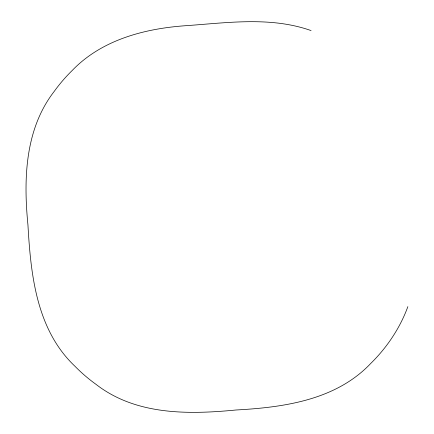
<?xml version="1.0" encoding="UTF-8"?>
<svg xmlns="http://www.w3.org/2000/svg" width="434" height="434" viewBox="0 0 434 434"><rect width="100%" height="100%" fill="white"/><g stroke="black" fill="none" stroke-linecap="round" stroke-linejoin="round"><path stroke-width="0.65" d="M407.857 306.637C403.219 319.408 396.66 331.435 388.755 342.475A162.039 162.039 0 0 1 370.744 363.448C335.981 400.11 283.999 407.363 236.096 409.989C188.351 414.627 135.869 415.305 95.968 384.312A162.039 162.039 0 0 1 74.995 366.301C36.478 329.856 30.771 274.944 27.95 224.996C23.463 179.421 24.846 129.381 54.125 91.525A162.039 162.039 0 0 1 72.136 70.552C101.86 39.554 145.303 28.378 186.832 25.622C228.089 22.687 271.109 16.432 311.075 30.581"/></g></svg>
